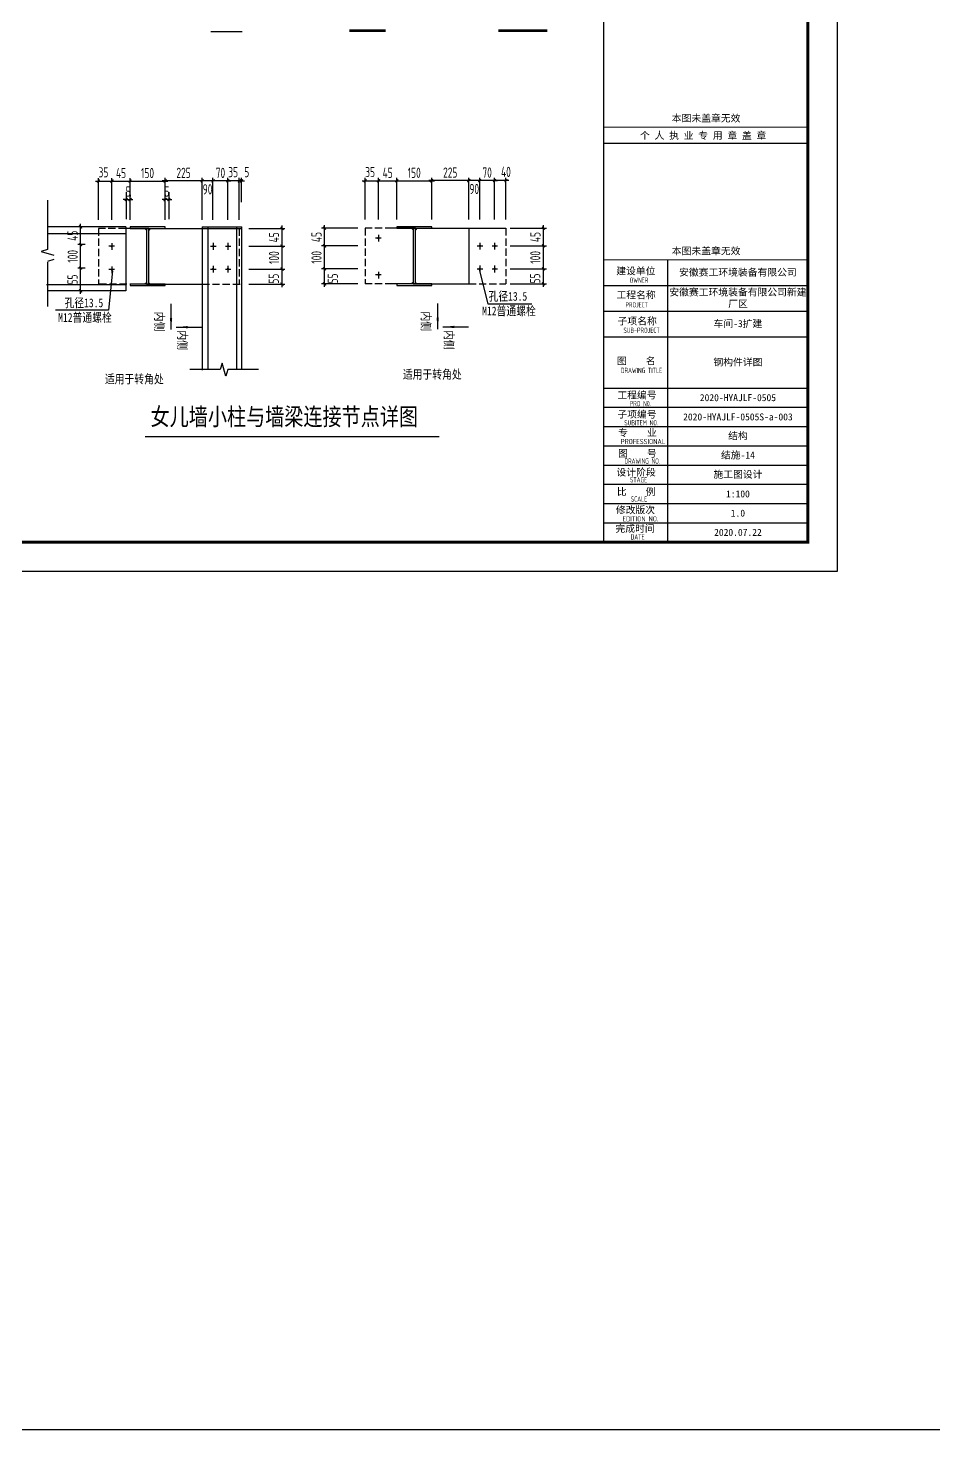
# Model space of a CAD drawing. Extents: x 2072855 to 2883818, y 17306032 to 17674225.
# Drawn here: x 2494334 to 2525383, y 17306032 to 17354099 of the extents above; entities that cross this region are included whole.
import ezdxf

# ---------------------------------------------------------------- set-up
doc = ezdxf.new("R2010")
doc.units = 0
doc.header["$LTSCALE"] = 1000
doc.header["$MEASUREMENT"] = 0
doc.linetypes.add('DASH', pattern=[0.35, 0.25, -0.1])
doc.layers.get('Defpoints').update_dxf_attribs({"color": 250})
for name, color, linetype in [('3T_WOOD', 21, 'Continuous'), ('OTHER', 7, 'Continuous'), ('PUB_DIM', 161, 'Continuous'), ('PUB_TEXT', 7, 'Continuous'), ('PUB_TITLE', 4, 'Continuous'), ('TK', 4, 'Continuous'), ('图层1', 8, 'Continuous'), ('水平支撑', 4, 'Continuous')]:
    doc.layers.add(name, color=color, linetype=linetype)
doc.styles.add('-宋体', font='', dxfattribs={"width": 0.8})
doc.styles.add('TSSD_Dimension', font='Tssdeng.shx', dxfattribs={"width": 0.7, "bigfont": 'hztxt.shx'})
doc.styles.add('TSSD_REIN', font='tssdeng.shx', dxfattribs={"width": 0.7, "bigfont": 'tssdchn.shx'})
doc.styles.add('图签宋体', font='', dxfattribs={"height": 300})
doc.styles.get('-宋体').set_extended_font_data('SimSun')
doc.styles.get('图签宋体').set_extended_font_data('NSimSun')
doc.dimstyles.new('TSSD_20_100', dxfattribs={"dimtxt": 350, "dimasz": 100, "dimexe": 100, "dimexo": 250, "dimgap": 100, "dimtad": 1, "dimdec": 0, "dimlfac": 0.2, "dimzin": 0, "dimdsep": 46, "dimtxsty": 'TSSD_Dimension', "dimblk": 'ARCHTICK', "dimblk1": 'ARCHTICK', "dimblk2": 'ARCHTICK', "dimcen": 0, "dimdle": 100, "dimclrt": 7, "dimadec": 0, "dimazin": 0, "dimtfac": 1, "dimtdec": 0, "dimtix": 1, "dimtmove": 2, "dimatfit": 3, "dimfxl": 0, "dimtolj": 1, "dimtzin": 0, "dimarcsym": 0})

# ---------------------------------------------------------------- blocks, each defined once
blk = doc.blocks.new('_ArchTick')
at = {"color": 0, "linetype": 'ByBlock', "const_width": 0.4}
blk.add_lwpolyline([(-0.5, -0.5), (0.5, 0.5)], dxfattribs=at)
blk = doc.blocks.new('*D87')
at = {"layer": 'Defpoints', "color": 0}
for p in [(2510323, 17348868), (2510323, 17347286), (2510715, 17347286)]:
    blk.add_point(p, dxfattribs=at)
at = {"layer": 'PUB_DIM', "color": 0, "lineweight": -2}
for p, q in [((2510323, 17347536), (2510323, 17348968)), ((2510715, 17347536), (2510715, 17348968)), ((2510815, 17348868), (2510223, 17348868))]:
    blk.add_line(p, q, dxfattribs=at)
at = {"layer": 'PUB_DIM', "color": 0, "lineweight": -2, "xscale": 100, "yscale": 100, "zscale": 100}
for p, rotation in [((2510323, 17348868), 180.0000000021782), ((2510715, 17348868), 2.178257574314557e-09)]:
    blk.add_blockref('_ArchTick', p, dxfattribs=dict(at, rotation=rotation))
at = {"layer": 'PUB_DIM', "color": 7, "insert": (2510714, 17349168), "char_height": 350, "attachment_point": 5, "rotation": 0, "style": 'TSSD_Dimension'}
blk.add_mtext('\\A1;40', dxfattribs=at)
blk = doc.blocks.new('*D88')
at = {"layer": 'Defpoints', "color": 0}
for p in [(2509440, 17348868), (2509440, 17347286), (2509813, 17347286)]:
    blk.add_point(p, dxfattribs=at)
at = {"layer": 'PUB_DIM', "color": 0, "lineweight": -2}
for p, q in [((2509440, 17347536), (2509440, 17348968)), ((2509813, 17347536), (2509813, 17348968)), ((2509913, 17348868), (2509340, 17348868))]:
    blk.add_line(p, q, dxfattribs=at)
at = {"layer": 'PUB_DIM', "color": 0, "lineweight": -2, "xscale": 100, "yscale": 100, "zscale": 100}
for p, rotation in [((2509440, 17348868), 180.0000000022905), ((2509813, 17348868), 2.290487799427865e-09)]:
    blk.add_blockref('_ArchTick', p, dxfattribs=dict(at, rotation=rotation))
at = {"layer": 'PUB_DIM', "color": 7, "insert": (2509627, 17348580), "char_height": 350, "attachment_point": 5, "rotation": 0, "style": 'TSSD_Dimension'}
blk.add_mtext('\\A1;90', dxfattribs=at)
blk = doc.blocks.new('*D89')
at = {"layer": 'Defpoints', "color": 0}
for p in [(2509813, 17348868), (2509813, 17347286), (2510323, 17347286)]:
    blk.add_point(p, dxfattribs=at)
at = {"layer": 'PUB_DIM', "color": 0, "lineweight": -2}
for p, q in [((2509813, 17347536), (2509813, 17348968)), ((2510323, 17347536), (2510323, 17348968)), ((2509813, 17348868), (2509713, 17348868)), ((2510323, 17348868), (2509813, 17348868)), ((2510323, 17348868), (2510423, 17348868))]:
    blk.add_line(p, q, dxfattribs=at)
at = {"layer": 'PUB_DIM', "color": 0, "lineweight": -2, "xscale": 100, "yscale": 100, "zscale": 100}
for p, rotation in [((2509813, 17348868), 359.999999996648), ((2510323, 17348868), 179.999999996648)]:
    blk.add_blockref('_ArchTick', p, dxfattribs=dict(at, rotation=rotation))
at = {"layer": 'PUB_DIM', "color": 7, "insert": (2510068, 17349143), "char_height": 350, "attachment_point": 5, "rotation": 360, "style": 'TSSD_Dimension'}
blk.add_mtext('\\A1;70', dxfattribs=at)
blk = doc.blocks.new('*D90')
at = {"layer": 'Defpoints', "color": 0}
for p in [(2508168, 17348861), (2506971, 17347286), (2508168, 17347286)]:
    blk.add_point(p, dxfattribs=at)
at = {"layer": 'PUB_DIM', "color": 0, "lineweight": -2}
for p, q in [((2506971, 17347536), (2506971, 17348961)), ((2508168, 17347536), (2508168, 17348961)), ((2506871, 17348861), (2508268, 17348861))]:
    blk.add_line(p, q, dxfattribs=at)
at = {"layer": 'PUB_DIM', "color": 0, "lineweight": -2, "xscale": 100, "yscale": 100, "zscale": 100, "rotation": 180}
blk.add_blockref('_ArchTick', (2506971, 17348861), dxfattribs=at)
at = {"layer": 'PUB_DIM', "color": 0, "lineweight": -2, "xscale": 100, "yscale": 100, "zscale": 100}
blk.add_blockref('_ArchTick', (2508168, 17348861), dxfattribs=at)
at = {"layer": 'PUB_DIM', "color": 7, "insert": (2507570, 17349136), "char_height": 350, "attachment_point": 5, "style": 'TSSD_Dimension'}
blk.add_mtext('\\A1;150', dxfattribs=at)
blk = doc.blocks.new('*D91')
at = {"layer": 'Defpoints', "color": 0}
for p in [(2506971, 17348861), (2506350, 17347286), (2506971, 17347286)]:
    blk.add_point(p, dxfattribs=at)
at = {"layer": 'PUB_DIM', "color": 0, "lineweight": -2}
for p, q in [((2506350, 17347536), (2506350, 17348961)), ((2506971, 17347536), (2506971, 17348961)), ((2506250, 17348861), (2507071, 17348861))]:
    blk.add_line(p, q, dxfattribs=at)
at = {"layer": 'PUB_DIM', "color": 0, "lineweight": -2, "xscale": 100, "yscale": 100, "zscale": 100, "rotation": 180}
blk.add_blockref('_ArchTick', (2506350, 17348861), dxfattribs=at)
at = {"layer": 'PUB_DIM', "color": 0, "lineweight": -2, "xscale": 100, "yscale": 100, "zscale": 100}
blk.add_blockref('_ArchTick', (2506971, 17348861), dxfattribs=at)
at = {"layer": 'PUB_DIM', "color": 7, "insert": (2506660, 17349136), "char_height": 350, "attachment_point": 5, "style": 'TSSD_Dimension'}
blk.add_mtext('\\A1;45', dxfattribs=at)
blk = doc.blocks.new('*D92')
at = {"layer": 'Defpoints', "color": 0}
for p in [(2508168, 17348868), (2508168, 17347286), (2509440, 17347286)]:
    blk.add_point(p, dxfattribs=at)
at = {"layer": 'PUB_DIM', "color": 0, "lineweight": -2}
for p, q in [((2508168, 17347536), (2508168, 17348968)), ((2509440, 17347536), (2509440, 17348968)), ((2509540, 17348868), (2508068, 17348868))]:
    blk.add_line(p, q, dxfattribs=at)
at = {"layer": 'PUB_DIM', "color": 0, "lineweight": -2, "xscale": 100, "yscale": 100, "zscale": 100, "rotation": 180}
blk.add_blockref('_ArchTick', (2508168, 17348868), dxfattribs=at)
at = {"layer": 'PUB_DIM', "color": 0, "lineweight": -2, "xscale": 100, "yscale": 100, "zscale": 100}
blk.add_blockref('_ArchTick', (2509440, 17348868), dxfattribs=at)
at = {"layer": 'PUB_DIM', "color": 7, "insert": (2508804, 17349143), "char_height": 350, "attachment_point": 5, "style": 'TSSD_Dimension'}
blk.add_mtext('\\A1;225', dxfattribs=at)
blk = doc.blocks.new('*D93')
at = {"layer": 'Defpoints', "color": 0}
for p in [(2499028, 17348852), (2497831, 17347278), (2499028, 17347278)]:
    blk.add_point(p, dxfattribs=at)
at = {"layer": 'PUB_DIM', "color": 0, "lineweight": -2}
for p, q in [((2497831, 17347528), (2497831, 17348952)), ((2499028, 17347528), (2499028, 17348952)), ((2497731, 17348852), (2499128, 17348852))]:
    blk.add_line(p, q, dxfattribs=at)
at = {"layer": 'PUB_DIM', "color": 0, "lineweight": -2, "xscale": 100, "yscale": 100, "zscale": 100, "rotation": 180}
blk.add_blockref('_ArchTick', (2497831, 17348852), dxfattribs=at)
at = {"layer": 'PUB_DIM', "color": 0, "lineweight": -2, "xscale": 100, "yscale": 100, "zscale": 100}
blk.add_blockref('_ArchTick', (2499028, 17348852), dxfattribs=at)
at = {"layer": 'PUB_DIM', "color": 7, "insert": (2498430, 17349127), "char_height": 350, "attachment_point": 5, "style": 'TSSD_Dimension'}
blk.add_mtext('\\A1;150', dxfattribs=at)
blk = doc.blocks.new('*D94')
at = {"layer": 'Defpoints', "color": 0}
for p in [(2497699, 17348131), (2497831, 17348218), (2497831, 17348131)]:
    blk.add_point(p, dxfattribs=at)
at = {"layer": 'PUB_DIM', "color": 0, "lineweight": -2}
for p, q in [((2497699, 17348218), (2497599, 17348218)), ((2497699, 17348381), (2497699, 17348318)), ((2497699, 17348218), (2497831, 17348218)), ((2497831, 17348381), (2497831, 17348318)), ((2497831, 17348218), (2497931, 17348218))]:
    blk.add_line(p, q, dxfattribs=at)
at = {"layer": 'PUB_DIM', "color": 0, "lineweight": -2, "xscale": 100, "yscale": 100, "zscale": 100}
blk.add_blockref('_ArchTick', (2497699, 17348218), dxfattribs=at)
at = {"layer": 'PUB_DIM', "color": 0, "lineweight": -2, "xscale": 100, "yscale": 100, "zscale": 100, "rotation": 180}
blk.add_blockref('_ArchTick', (2497831, 17348218), dxfattribs=at)
at = {"layer": 'PUB_DIM', "color": 7, "insert": (2497765, 17348493), "char_height": 350, "attachment_point": 5, "style": 'TSSD_Dimension'}
blk.add_mtext('\\A1;5', dxfattribs=at)
blk = doc.blocks.new('*D95')
at = {"layer": 'Defpoints', "color": 0}
for p in [(2497831, 17348852), (2497210, 17347278), (2497831, 17347278)]:
    blk.add_point(p, dxfattribs=at)
at = {"layer": 'PUB_DIM', "color": 0, "lineweight": -2}
for p, q in [((2497210, 17347528), (2497210, 17348952)), ((2497831, 17347528), (2497831, 17348952)), ((2497110, 17348852), (2497931, 17348852))]:
    blk.add_line(p, q, dxfattribs=at)
at = {"layer": 'PUB_DIM', "color": 0, "lineweight": -2, "xscale": 100, "yscale": 100, "zscale": 100, "rotation": 180}
blk.add_blockref('_ArchTick', (2497210, 17348852), dxfattribs=at)
at = {"layer": 'PUB_DIM', "color": 0, "lineweight": -2, "xscale": 100, "yscale": 100, "zscale": 100}
blk.add_blockref('_ArchTick', (2497831, 17348852), dxfattribs=at)
at = {"layer": 'PUB_DIM', "color": 7, "insert": (2497521, 17349127), "char_height": 350, "attachment_point": 5, "style": 'TSSD_Dimension'}
blk.add_mtext('\\A1;45', dxfattribs=at)
blk = doc.blocks.new('*D96')
at = {"layer": 'Defpoints', "color": 0}
for p in [(2497210, 17348852), (2496746, 17347278), (2497210, 17347278)]:
    blk.add_point(p, dxfattribs=at)
at = {"layer": 'PUB_DIM', "color": 0, "lineweight": -2}
for p, q in [((2496746, 17347528), (2496746, 17348952)), ((2497210, 17347528), (2497210, 17348952)), ((2496646, 17348852), (2497310, 17348852))]:
    blk.add_line(p, q, dxfattribs=at)
at = {"layer": 'PUB_DIM', "color": 0, "lineweight": -2, "xscale": 100, "yscale": 100, "zscale": 100, "rotation": 180}
blk.add_blockref('_ArchTick', (2496746, 17348852), dxfattribs=at)
at = {"layer": 'PUB_DIM', "color": 0, "lineweight": -2, "xscale": 100, "yscale": 100, "zscale": 100}
blk.add_blockref('_ArchTick', (2497210, 17348852), dxfattribs=at)
at = {"layer": 'PUB_DIM', "color": 7, "insert": (2496918, 17349152), "char_height": 350, "attachment_point": 5, "style": 'TSSD_Dimension'}
blk.add_mtext('\\A1;35', dxfattribs=at)
blk = doc.blocks.new('*D97')
at = {"layer": 'Defpoints', "color": 0}
for p in [(2500673, 17348859), (2500673, 17347278), (2501183, 17347278)]:
    blk.add_point(p, dxfattribs=at)
at = {"layer": 'PUB_DIM', "color": 0, "lineweight": -2}
for p, q in [((2500673, 17347528), (2500673, 17348959)), ((2501183, 17347528), (2501183, 17348959)), ((2500673, 17348859), (2500573, 17348859)), ((2501183, 17348859), (2500673, 17348859)), ((2501183, 17348859), (2501283, 17348859))]:
    blk.add_line(p, q, dxfattribs=at)
at = {"layer": 'PUB_DIM', "color": 0, "lineweight": -2, "xscale": 100, "yscale": 100, "zscale": 100}
for p, rotation in [((2500673, 17348859), 359.999999996648), ((2501183, 17348859), 179.999999996648)]:
    blk.add_blockref('_ArchTick', p, dxfattribs=dict(at, rotation=rotation))
at = {"layer": 'PUB_DIM', "color": 7, "insert": (2500928, 17349134), "char_height": 350, "attachment_point": 5, "rotation": 360, "style": 'TSSD_Dimension'}
blk.add_mtext('\\A1;70', dxfattribs=at)
blk = doc.blocks.new('*D98')
at = {"layer": 'Defpoints', "color": 0}
for p in [(2501183, 17348859), (2501183, 17347278), (2501575, 17347278)]:
    blk.add_point(p, dxfattribs=at)
at = {"layer": 'PUB_DIM', "color": 0, "lineweight": -2}
for p, q in [((2501183, 17347528), (2501183, 17348959)), ((2501575, 17347528), (2501575, 17348959)), ((2501675, 17348859), (2501083, 17348859))]:
    blk.add_line(p, q, dxfattribs=at)
at = {"layer": 'PUB_DIM', "color": 0, "lineweight": -2, "xscale": 100, "yscale": 100, "zscale": 100}
for p, rotation in [((2501183, 17348859), 180.0000000021782), ((2501575, 17348859), 2.178257574314557e-09)]:
    blk.add_blockref('_ArchTick', p, dxfattribs=dict(at, rotation=rotation))
at = {"layer": 'PUB_DIM', "color": 7, "insert": (2501364, 17349159), "char_height": 350, "attachment_point": 5, "rotation": 0, "style": 'TSSD_Dimension'}
blk.add_mtext('\\A1;35', dxfattribs=at)
blk = doc.blocks.new('*D99')
at = {"layer": 'Defpoints', "color": 0}
for p in [(2499028, 17348859), (2499028, 17347278), (2500301, 17347278)]:
    blk.add_point(p, dxfattribs=at)
at = {"layer": 'PUB_DIM', "color": 0, "lineweight": -2}
for p, q in [((2499028, 17347528), (2499028, 17348959)), ((2500301, 17347528), (2500301, 17348959)), ((2500401, 17348859), (2498928, 17348859))]:
    blk.add_line(p, q, dxfattribs=at)
at = {"layer": 'PUB_DIM', "color": 0, "lineweight": -2, "xscale": 100, "yscale": 100, "zscale": 100, "rotation": 180}
blk.add_blockref('_ArchTick', (2499028, 17348859), dxfattribs=at)
at = {"layer": 'PUB_DIM', "color": 0, "lineweight": -2, "xscale": 100, "yscale": 100, "zscale": 100}
blk.add_blockref('_ArchTick', (2500301, 17348859), dxfattribs=at)
at = {"layer": 'PUB_DIM', "color": 7, "insert": (2499664, 17349134), "char_height": 350, "attachment_point": 5, "style": 'TSSD_Dimension'}
blk.add_mtext('\\A1;225', dxfattribs=at)
blk = doc.blocks.new('*D100')
at = {"layer": 'Defpoints', "color": 0}
for p in [(2500301, 17348859), (2500301, 17347278), (2500673, 17347278)]:
    blk.add_point(p, dxfattribs=at)
at = {"layer": 'PUB_DIM', "color": 0, "lineweight": -2}
for p, q in [((2500301, 17347528), (2500301, 17348959)), ((2500673, 17347528), (2500673, 17348959)), ((2500773, 17348859), (2500201, 17348859))]:
    blk.add_line(p, q, dxfattribs=at)
at = {"layer": 'PUB_DIM', "color": 0, "lineweight": -2, "xscale": 100, "yscale": 100, "zscale": 100}
for p, rotation in [((2500301, 17348859), 180.0000000022905), ((2500673, 17348859), 2.290487799427865e-09)]:
    blk.add_blockref('_ArchTick', p, dxfattribs=dict(at, rotation=rotation))
at = {"layer": 'PUB_DIM', "color": 7, "insert": (2500487, 17348571), "char_height": 350, "attachment_point": 5, "rotation": 0, "style": 'TSSD_Dimension'}
blk.add_mtext('\\A1;90', dxfattribs=at)
blk = doc.blocks.new('*D101')
at = {"layer": 'Defpoints', "color": 0}
for p in [(2501575, 17348859), (2501575, 17347879), (2501647, 17347879)]:
    blk.add_point(p, dxfattribs=at)
at = {"layer": 'PUB_DIM', "color": 0, "lineweight": -2}
for p, q in [((2501575, 17348129), (2501575, 17348959)), ((2501647, 17348129), (2501647, 17348959)), ((2501575, 17348859), (2501475, 17348859)), ((2501647, 17348859), (2501575, 17348859)), ((2501647, 17348859), (2501747, 17348859))]:
    blk.add_line(p, q, dxfattribs=at)
at = {"layer": 'PUB_DIM', "color": 0, "lineweight": -2, "xscale": 100, "yscale": 100, "zscale": 100}
for p, rotation in [((2501575, 17348859), 1.181690564132229e-08), ((2501647, 17348859), 180.0000000118169)]:
    blk.add_blockref('_ArchTick', p, dxfattribs=dict(at, rotation=rotation))
at = {"layer": 'PUB_DIM', "color": 7, "insert": (2501830, 17349159), "char_height": 350, "attachment_point": 5, "rotation": 0, "style": 'TSSD_Dimension'}
blk.add_mtext('\\A1;5', dxfattribs=at)
blk = doc.blocks.new('*D102')
at = {"layer": 'Defpoints', "color": 0}
for p in [(2499028, 17348218), (2499028, 17348131), (2499161, 17348131)]:
    blk.add_point(p, dxfattribs=at)
at = {"layer": 'PUB_DIM', "color": 0, "lineweight": -2}
for p, q in [((2499028, 17348218), (2498928, 17348218)), ((2499028, 17348381), (2499028, 17348318)), ((2499161, 17348218), (2499028, 17348218)), ((2499161, 17348381), (2499161, 17348318)), ((2499161, 17348218), (2499261, 17348218))]:
    blk.add_line(p, q, dxfattribs=at)
at = {"layer": 'PUB_DIM', "color": 0, "lineweight": -2, "xscale": 100, "yscale": 100, "zscale": 100}
blk.add_blockref('_ArchTick', (2499028, 17348218), dxfattribs=at)
at = {"layer": 'PUB_DIM', "color": 0, "lineweight": -2, "xscale": 100, "yscale": 100, "zscale": 100, "rotation": 180}
blk.add_blockref('_ArchTick', (2499161, 17348218), dxfattribs=at)
at = {"layer": 'PUB_DIM', "color": 7, "insert": (2499095, 17348493), "char_height": 350, "attachment_point": 5, "style": 'TSSD_Dimension'}
blk.add_mtext('\\A1;5', dxfattribs=at)
blk = doc.blocks.new('*D103')
at = {"layer": 'Defpoints', "color": 0}
for p in [(2506350, 17348861), (2505886, 17347286), (2506350, 17347286)]:
    blk.add_point(p, dxfattribs=at)
at = {"layer": 'PUB_DIM', "color": 0, "lineweight": -2}
for p, q in [((2505886, 17347536), (2505886, 17348961)), ((2506350, 17347536), (2506350, 17348961)), ((2505786, 17348861), (2506450, 17348861))]:
    blk.add_line(p, q, dxfattribs=at)
at = {"layer": 'PUB_DIM', "color": 0, "lineweight": -2, "xscale": 100, "yscale": 100, "zscale": 100, "rotation": 180}
blk.add_blockref('_ArchTick', (2505886, 17348861), dxfattribs=at)
at = {"layer": 'PUB_DIM', "color": 0, "lineweight": -2, "xscale": 100, "yscale": 100, "zscale": 100}
blk.add_blockref('_ArchTick', (2506350, 17348861), dxfattribs=at)
at = {"layer": 'PUB_DIM', "color": 7, "insert": (2506058, 17349161), "char_height": 350, "attachment_point": 5, "style": 'TSSD_Dimension'}
blk.add_mtext('\\A1;35', dxfattribs=at)
blk = doc.blocks.new('*D109')
at = {"layer": 'Defpoints', "color": 0}
for p in [(2496136, 17347283), (2496542, 17347283), (2496542, 17346672)]:
    blk.add_point(p, dxfattribs=at)
at = {"layer": 'PUB_DIM', "color": 0, "lineweight": -2}
for p, q in [((2496292, 17347283), (2496036, 17347283)), ((2496136, 17346572), (2496136, 17347383)), ((2496292, 17346672), (2496036, 17346672))]:
    blk.add_line(p, q, dxfattribs=at)
at = {"layer": 'PUB_DIM', "color": 0, "lineweight": -2, "xscale": 100, "yscale": 100, "zscale": 100}
for p, rotation in [((2496136, 17347283), 90), ((2496136, 17346672), 270)]:
    blk.add_blockref('_ArchTick', p, dxfattribs=dict(at, rotation=rotation))
at = {"layer": 'PUB_DIM', "color": 7, "insert": (2495861, 17346978), "char_height": 350, "attachment_point": 5, "rotation": 90, "style": 'TSSD_Dimension'}
blk.add_mtext('\\A1;45', dxfattribs=at)
blk = doc.blocks.new('*D110')
at = {"layer": 'Defpoints', "color": 0}
for p in [(2496136, 17345869), (2496542, 17345869), (2496542, 17345086)]:
    blk.add_point(p, dxfattribs=at)
at = {"layer": 'PUB_DIM', "color": 0, "lineweight": -2}
for p, q in [((2496292, 17345869), (2496036, 17345869)), ((2496136, 17344986), (2496136, 17345969)), ((2496292, 17345086), (2496036, 17345086))]:
    blk.add_line(p, q, dxfattribs=at)
at = {"layer": 'PUB_DIM', "color": 0, "lineweight": -2, "xscale": 100, "yscale": 100, "zscale": 100}
for p, rotation in [((2496136, 17345869), 90), ((2496136, 17345086), 270)]:
    blk.add_blockref('_ArchTick', p, dxfattribs=dict(at, rotation=rotation))
at = {"layer": 'PUB_DIM', "color": 7, "insert": (2495861, 17345478), "char_height": 350, "attachment_point": 5, "rotation": 90, "style": 'TSSD_Dimension'}
blk.add_mtext('\\A1;55', dxfattribs=at)
blk = doc.blocks.new('*D111')
at = {"layer": 'Defpoints', "color": 0}
for p in [(2496136, 17346672), (2496542, 17346672), (2496542, 17345869)]:
    blk.add_point(p, dxfattribs=at)
at = {"layer": 'PUB_DIM', "color": 0, "lineweight": -2}
for p, q in [((2496292, 17346672), (2496036, 17346672)), ((2496136, 17345769), (2496136, 17346772)), ((2496292, 17345869), (2496036, 17345869))]:
    blk.add_line(p, q, dxfattribs=at)
at = {"layer": 'PUB_DIM', "color": 0, "lineweight": -2, "xscale": 100, "yscale": 100, "zscale": 100}
for p, rotation in [((2496136, 17346672), 90), ((2496136, 17345869), 270)]:
    blk.add_blockref('_ArchTick', p, dxfattribs=dict(at, rotation=rotation))
at = {"layer": 'PUB_DIM', "color": 7, "insert": (2495861, 17346271), "char_height": 350, "attachment_point": 5, "rotation": 90, "style": 'TSSD_Dimension'}
blk.add_mtext('\\A1;100', dxfattribs=at)
blk = doc.blocks.new('_ARROW')
blk.add_solid([(0, 0), (-1, 0.1), (-1, -0.1)])
blk = doc.blocks.new('*D120')
at = {"layer": 'Defpoints', "color": 0}
for p in [(2501647, 17347228), (2503039, 17347228), (2501647, 17346619)]:
    blk.add_point(p, dxfattribs=at)
at = {"layer": 'PUB_DIM', "color": 0, "lineweight": -2}
for p, q in [((2501897, 17347228), (2503139, 17347228)), ((2503039, 17346519), (2503039, 17347328)), ((2501897, 17346619), (2503139, 17346619))]:
    blk.add_line(p, q, dxfattribs=at)
at = {"layer": 'PUB_DIM', "color": 0, "lineweight": -2, "xscale": 100, "yscale": 100, "zscale": 100}
for p, rotation in [((2503039, 17347228), 90), ((2503039, 17346619), 270)]:
    blk.add_blockref('_ArchTick', p, dxfattribs=dict(at, rotation=rotation))
at = {"layer": 'PUB_DIM', "color": 7, "insert": (2502764, 17346924), "char_height": 350, "attachment_point": 5, "rotation": 90, "style": 'TSSD_Dimension'}
blk.add_mtext('\\A1;45', dxfattribs=at)
blk = doc.blocks.new('*D121')
at = {"layer": 'Defpoints', "color": 0}
for p in [(2501647, 17345835), (2503039, 17345835), (2501647, 17345316)]:
    blk.add_point(p, dxfattribs=at)
at = {"layer": 'PUB_DIM', "color": 0, "lineweight": -2}
for p, q in [((2501897, 17345835), (2503139, 17345835)), ((2503039, 17345216), (2503039, 17345935)), ((2501897, 17345316), (2503139, 17345316))]:
    blk.add_line(p, q, dxfattribs=at)
at = {"layer": 'PUB_DIM', "color": 0, "lineweight": -2, "xscale": 100, "yscale": 100, "zscale": 100}
for p, rotation in [((2503039, 17345835), 90), ((2503039, 17345316), 270)]:
    blk.add_blockref('_ArchTick', p, dxfattribs=dict(at, rotation=rotation))
at = {"layer": 'PUB_DIM', "color": 7, "insert": (2502756, 17345505), "char_height": 350, "attachment_point": 5, "rotation": 90, "style": 'TSSD_Dimension'}
blk.add_mtext('\\A1;55', dxfattribs=at)
blk = doc.blocks.new('*D122')
at = {"layer": 'Defpoints', "color": 0}
for p in [(2501647, 17346619), (2503039, 17346619), (2501647, 17345835)]:
    blk.add_point(p, dxfattribs=at)
at = {"layer": 'PUB_DIM', "color": 0, "lineweight": -2}
for p, q in [((2501897, 17346619), (2503139, 17346619)), ((2503039, 17345735), (2503039, 17346719)), ((2501897, 17345835), (2503139, 17345835))]:
    blk.add_line(p, q, dxfattribs=at)
at = {"layer": 'PUB_DIM', "color": 0, "lineweight": -2, "xscale": 100, "yscale": 100, "zscale": 100}
for p, rotation in [((2503039, 17346619), 90), ((2503039, 17345835), 270)]:
    blk.add_blockref('_ArchTick', p, dxfattribs=dict(at, rotation=rotation))
at = {"layer": 'PUB_DIM', "color": 7, "insert": (2502764, 17346227), "char_height": 350, "attachment_point": 5, "rotation": 90, "style": 'TSSD_Dimension'}
blk.add_mtext('\\A1;100', dxfattribs=at)
blk = doc.blocks.new('*D136')
at = {"layer": 'Defpoints', "color": 0}
for p in [(2510607, 17347237), (2511999, 17347237), (2510607, 17346628)]:
    blk.add_point(p, dxfattribs=at)
at = {"layer": 'PUB_DIM', "color": 0, "lineweight": -2}
for p, q in [((2510857, 17347237), (2512099, 17347237)), ((2511999, 17346528), (2511999, 17347337)), ((2510857, 17346628), (2512099, 17346628))]:
    blk.add_line(p, q, dxfattribs=at)
at = {"layer": 'PUB_DIM', "color": 0, "lineweight": -2, "xscale": 100, "yscale": 100, "zscale": 100}
for p, rotation in [((2511999, 17347237), 90), ((2511999, 17346628), 270)]:
    blk.add_blockref('_ArchTick', p, dxfattribs=dict(at, rotation=rotation))
at = {"layer": 'PUB_DIM', "color": 7, "insert": (2511724, 17346932), "char_height": 350, "attachment_point": 5, "rotation": 90, "style": 'TSSD_Dimension'}
blk.add_mtext('\\A1;45', dxfattribs=at)
blk = doc.blocks.new('*D137')
at = {"layer": 'Defpoints', "color": 0}
for p in [(2510607, 17345843), (2511999, 17345843), (2510607, 17345325)]:
    blk.add_point(p, dxfattribs=at)
at = {"layer": 'PUB_DIM', "color": 0, "lineweight": -2}
for p, q in [((2510857, 17345843), (2512099, 17345843)), ((2511999, 17345225), (2511999, 17345943)), ((2510857, 17345325), (2512099, 17345325))]:
    blk.add_line(p, q, dxfattribs=at)
at = {"layer": 'PUB_DIM', "color": 0, "lineweight": -2, "xscale": 100, "yscale": 100, "zscale": 100}
for p, rotation in [((2511999, 17345843), 90), ((2511999, 17345325), 270)]:
    blk.add_blockref('_ArchTick', p, dxfattribs=dict(at, rotation=rotation))
at = {"layer": 'PUB_DIM', "color": 7, "insert": (2511715, 17345513), "char_height": 350, "attachment_point": 5, "rotation": 90, "style": 'TSSD_Dimension'}
blk.add_mtext('\\A1;55', dxfattribs=at)
blk = doc.blocks.new('*D138')
at = {"layer": 'Defpoints', "color": 0}
for p in [(2510607, 17346628), (2511999, 17346628), (2510607, 17345843)]:
    blk.add_point(p, dxfattribs=at)
at = {"layer": 'PUB_DIM', "color": 0, "lineweight": -2}
for p, q in [((2510857, 17346628), (2512099, 17346628)), ((2511999, 17345743), (2511999, 17346728)), ((2510857, 17345843), (2512099, 17345843))]:
    blk.add_line(p, q, dxfattribs=at)
at = {"layer": 'PUB_DIM', "color": 0, "lineweight": -2, "xscale": 100, "yscale": 100, "zscale": 100}
for p, rotation in [((2511999, 17346628), 90), ((2511999, 17345843), 270)]:
    blk.add_blockref('_ArchTick', p, dxfattribs=dict(at, rotation=rotation))
at = {"layer": 'PUB_DIM', "color": 7, "insert": (2511724, 17346236), "char_height": 350, "attachment_point": 5, "rotation": 90, "style": 'TSSD_Dimension'}
blk.add_mtext('\\A1;100', dxfattribs=at)
blk = doc.blocks.new('*D139')
at = {"layer": 'Defpoints', "color": 0}
for p in [(2504496, 17347237), (2505888, 17347237), (2505888, 17346628)]:
    blk.add_point(p, dxfattribs=at)
at = {"layer": 'PUB_DIM', "color": 0, "lineweight": -2}
for p, q in [((2505638, 17347237), (2504396, 17347237)), ((2504496, 17346528), (2504496, 17347337)), ((2505638, 17346628), (2504396, 17346628))]:
    blk.add_line(p, q, dxfattribs=at)
at = {"layer": 'PUB_DIM', "color": 0, "lineweight": -2, "xscale": 100, "yscale": 100, "zscale": 100}
for p, rotation in [((2504496, 17347237), 90), ((2504496, 17346628), 270)]:
    blk.add_blockref('_ArchTick', p, dxfattribs=dict(at, rotation=rotation))
at = {"layer": 'PUB_DIM', "color": 7, "insert": (2504221, 17346932), "char_height": 350, "attachment_point": 5, "rotation": 90, "style": 'TSSD_Dimension'}
blk.add_mtext('\\A1;45', dxfattribs=at)
blk = doc.blocks.new('*D140')
at = {"layer": 'Defpoints', "color": 0}
for p in [(2504496, 17345843), (2505888, 17345843), (2505888, 17345325)]:
    blk.add_point(p, dxfattribs=at)
at = {"layer": 'PUB_DIM', "color": 0, "lineweight": -2}
for p, q in [((2505638, 17345843), (2504396, 17345843)), ((2504496, 17345225), (2504496, 17345943)), ((2505638, 17345325), (2504396, 17345325))]:
    blk.add_line(p, q, dxfattribs=at)
at = {"layer": 'PUB_DIM', "color": 0, "lineweight": -2, "xscale": 100, "yscale": 100, "zscale": 100}
for p, rotation in [((2504496, 17345843), 90), ((2504496, 17345325), 270)]:
    blk.add_blockref('_ArchTick', p, dxfattribs=dict(at, rotation=rotation))
at = {"layer": 'PUB_DIM', "color": 7, "insert": (2504780, 17345513), "char_height": 350, "attachment_point": 5, "rotation": 90, "style": 'TSSD_Dimension'}
blk.add_mtext('\\A1;55', dxfattribs=at)
blk = doc.blocks.new('*D141')
at = {"layer": 'Defpoints', "color": 0}
for p in [(2504496, 17346628), (2505888, 17346628), (2505888, 17345843)]:
    blk.add_point(p, dxfattribs=at)
at = {"layer": 'PUB_DIM', "color": 0, "lineweight": -2}
for p, q in [((2505638, 17346628), (2504396, 17346628)), ((2504496, 17345743), (2504496, 17346728)), ((2505638, 17345843), (2504396, 17345843))]:
    blk.add_line(p, q, dxfattribs=at)
at = {"layer": 'PUB_DIM', "color": 0, "lineweight": -2, "xscale": 100, "yscale": 100, "zscale": 100}
for p, rotation in [((2504496, 17346628), 90), ((2504496, 17345843), 270)]:
    blk.add_blockref('_ArchTick', p, dxfattribs=dict(at, rotation=rotation))
at = {"layer": 'PUB_DIM', "color": 7, "insert": (2504221, 17346236), "char_height": 350, "attachment_point": 5, "rotation": 90, "style": 'TSSD_Dimension'}
blk.add_mtext('\\A1;100', dxfattribs=at)
blk = doc.blocks.new('GeYuanFrame_73841647', base_point=(20.09, 4.53))
at = {"layer": 'PUB_TITLE'}
blk.add_lwpolyline([(908.09, 14.53), (908.09, 111.33)], dxfattribs=at)
at = {"layer": 'TK'}
for p, q in [((886.09, 102.53), (956.09, 102.53)), ((886.09, 93.73), (956.09, 93.73)), ((886.09, 84.93), (908.09, 84.93)), ((886.09, 84.93), (956.09, 84.93)), ((886.09, 67.37), (956.09, 67.37)), ((886.09, 67.33), (956.09, 67.33)), ((886.09, 60.77), (956.09, 60.77)), ((886.09, 54.17), (956.09, 54.17)), ((886.09, 47.57), (956.09, 47.57)), ((886.09, 40.97), (956.09, 40.97)), ((886.09, 34.37), (956.09, 34.37)), ((886.09, 27.77), (956.09, 27.77)), ((886.09, 21.17), (956.09, 21.17)), ((886.09, 14.53), (956.09, 14.53))]:
    blk.add_line(p, q, dxfattribs=at)
blk.add_lwpolyline([(20.09, 4.53), (20.09, 598.53), (966.09, 598.53), (966.09, 4.53)], close=True, dxfattribs=at)
at = {"layer": 'TK', "const_width": 1}
blk.add_lwpolyline([(45.09, 588.53), (956.09, 588.53), (956.09, 14.53), (45.09, 14.53)], close=True, dxfattribs=at)
at = {"layer": 'TK'}
for points, const_width in [([(886.09, 588.53), (886.09, 14.53)], 0.4), ([(886.09, 156.83), (956.09, 156.83)], 0.35), ([(886.09, 111.33), (956.09, 111.33)], 0.35), ([(886.09, 67.37), (956.09, 67.37)], 0.35)]:
    blk.add_lwpolyline(points, dxfattribs=dict(at, const_width=const_width))
blk.add_lwpolyline([(886.09, 151.33), (956.09, 151.33)], dxfattribs=at)
at = {"layer": 'TK', "style": '图签宋体'}
for s, p in [('本图未盖章无效', (909.43, 158.7)), ('个 人 执 业 专 用 章 盖 章', (898.52, 152.77)), ('本图未盖章无效', (909.43, 113.2)), ('建设单位', (890.39, 106.33)), ('工程名称', (890.47, 98.12)), ('子项名称', (890.85, 89.14)), ('图    名', (890.63, 75.5)), ('工程编号', (890.77, 63.77)), ('子项编号', (890.77, 57.19)), ('专    业', (891.01, 50.88)), ('图    号', (891.02, 43.77)), ('设计阶段', (890.45, 37.32)), ('比    例', (890.59, 30.63)), ('修改版次', (890.24, 24.41)), ('完成时间', (890.11, 18.02))]:
    blk.add_text(s, height=2.4, dxfattribs=at).set_placement(p)
at = {"layer": 'TK', "style": 'TSSD_REIN'}
for s, width, p in [('OWNER', 0.7, (894.98, 103.48)), ('PROJECT', 0.7, (893.52, 95.02)), ('SUB-PROJECT', 0.7, (892.86, 86.3)), ('DRAWING TITLE', 0.7, (891.97, 72.53)), ('PRO N0.', 0.7, (895.01, 61.15)), ('SUBITEM NO.', 0.7, (893.15, 54.58)), ('PROFESSIONAL', 0.8, (891.88, 48.15)), ('DRAWING NO.', 0.7, (893.19, 41.45)), ('STAGE', 0.7, (895.09, 35.03)), ('SCALE', 0.7, (895.38, 28.42)), ('EDITION NO.', 0.8, (892.53, 21.64)), ('DATE', 0.7, (895.33, 15.45))]:
    blk.add_text(s, height=1.8, dxfattribs=dict(at, width=width)).set_placement(p)
at = {"layer": 'TK', "char_height": 2.4, "width": 48, "attachment_point": 5, "style": '图签宋体'}
for s, insert in [('安徽赛工环境装备有限公司', (932.09, 106.93)), ('安徽赛工环境装备有限公司新建厂区', (932.09, 98.13)), ('车间-3扩建', (932.09, 89.33)), ('钢构件详图', (932.09, 76.13)), ('2020-HYAJLF-0505', (932.09, 64.07)), ('2020-HYAJLF-0505S-a-003', (932.09, 57.47)), ('结构', (932.09, 50.87)), ('结施-14', (932.09, 44.27)), ('施工图设计', (932.09, 37.67)), ('1:100', (932.09, 31.07)), ('1.0', (932.09, 24.47)), ('2020.07.22', (932.09, 17.88))]:
    blk.add_mtext(s, dxfattribs=dict(at, insert=insert))

msp = doc.modelspace()

# ---------------------------------------------------------------- linework, layer by layer
at = {"layer": '3T_WOOD'}
msp.add_lwpolyline([(2072854.7, 17674225.2), (2883818.3, 17674225.2), (2883818.3, 17306031.6), (2072854.7, 17306031.6)], close=True, dxfattribs=at)
at = {"layer": 'OTHER'}
for p, q in [((2494998.8, 17348195), (2494998.8, 17346505.3)), ((2494998.8, 17346505.3), (2494778.8, 17346435.3)), ((2494778.8, 17346435.3), (2495218.8, 17346315.3)), ((2495218.8, 17346166.1), (2494998.8, 17346096.1)), ((2494998.8, 17346066.2), (2494998.8, 17344555.6)), ((2500922, 17342387.6), (2499876, 17342387.6)), ((2500992, 17342607.6), (2500922, 17342387.6)), ((2501112, 17342167.6), (2500992, 17342607.6)), ((2501182, 17342387.6), (2501112, 17342167.6)), ((2502228, 17342387.6), (2501182, 17342387.6))]:
    msp.add_line(p, q, dxfattribs=at)
at = {"layer": 'PUB_DIM'}
for p, q in [((2497698.7, 17348468.5), (2497698.7, 17347545.5)), ((2499160.7, 17348468.5), (2499160.7, 17347545.5)), ((2500300.6, 17347277.6), (2501662.5, 17347277.6))]:
    msp.add_line(p, q, dxfattribs=at)
for points in [[(2499234.5, 17343760.2), (2499234.5, 17344644.4)], [(2508374.4, 17343768.8), (2508374.4, 17344653.1)], [(2499407.2, 17343841.9), (2500291.5, 17343841.9)], [(2508547.1, 17343850.5), (2509431.4, 17343850.5)]]:
    msp.add_lwpolyline(points, dxfattribs=at)
at = {"layer": '图层1'}
for p, q in [((2497222.9, 17345779.5), (2497087.5, 17344426.3)), ((2509800.1, 17345823.3), (2510092, 17344639.4)), ((2510092, 17344639.4), (2511602.8, 17344639.4)), ((2497087.5, 17344426.3), (2495276.5, 17344426.3))]:
    msp.add_line(p, q, dxfattribs=at)
at = {"layer": '水平支撑'}
for p, q in [((2497684.3, 17347283.1), (2494998.6, 17347283.1)), ((2497684.3, 17347040.8), (2494998.6, 17347040.8)), ((2497684.3, 17347283.1), (2497684.3, 17347133.9)), ((2498420.7, 17347228.2), (2497684.3, 17347228.2)), ((2497684.3, 17347133.9), (2497684.3, 17345221.8)), ((2498334.9, 17347228.2), (2498390.2, 17347171.5)), ((2498438.6, 17347228.2), (2500300.6, 17347228.2)), ((2498524.5, 17347228.2), (2498469.1, 17347171.5)), ((2500300.6, 17347277.6), (2500300.6, 17345316.1)), ((2500300.6, 17347228.2), (2501646.9, 17347228.2)), ((2500494.8, 17347277.6), (2500494.8, 17342404.2)), ((2501473.6, 17347277.6), (2501473.6, 17342404.2)), ((2501646.9, 17347277.6), (2501646.9, 17342404.2)), ((2501646.9, 17347187), (2501646.9, 17345274.8)), ((2506350.1, 17347007.7), (2506350.1, 17346776)), ((2507560.6, 17347236.9), (2506824.2, 17347236.9)), ((2507474.8, 17347236.9), (2507530.1, 17347180.2)), ((2507578.5, 17347236.9), (2509440.4, 17347236.9)), ((2507664.4, 17347236.9), (2507609, 17347180.2)), ((2509440.4, 17347236.9), (2510714.6, 17347236.9)), ((2509440.4, 17347236.9), (2509440.4, 17345324.7)), ((2497293.4, 17346617.5), (2497106.1, 17346617.5)), ((2497210.2, 17346728), (2497210.2, 17346496.2)), ((2500590, 17346619), (2500777.4, 17346619)), ((2500590, 17346619), (2500777.4, 17346619)), ((2500673.3, 17346729.5), (2500673.3, 17346497.8)), ((2501099.4, 17346619), (2501286.8, 17346619)), ((2501099.4, 17346619), (2501286.8, 17346619)), ((2501182.7, 17346729.5), (2501182.7, 17346497.8)), ((2506433.3, 17346897.2), (2506246, 17346897.2)), ((2509729.9, 17346627.6), (2509917.3, 17346627.6)), ((2509729.9, 17346627.6), (2509917.3, 17346627.6)), ((2509813.2, 17346738.1), (2509813.2, 17346506.4)), ((2510239.3, 17346627.6), (2510426.7, 17346627.6)), ((2510239.3, 17346627.6), (2510426.7, 17346627.6)), ((2510322.6, 17346738.1), (2510322.6, 17346506.4)), ((2497293.4, 17345814.3), (2497106.1, 17345814.3)), ((2497210.2, 17345924.8), (2497210.2, 17345693.1)), ((2500590, 17345834.8), (2500777.4, 17345834.8)), ((2500590, 17345834.8), (2500777.4, 17345834.8)), ((2500673.3, 17345945.4), (2500673.3, 17345713.6)), ((2501099.4, 17345834.8), (2501286.8, 17345834.8)), ((2501099.4, 17345834.8), (2501286.8, 17345834.8)), ((2501182.7, 17345945.4), (2501182.7, 17345713.6)), ((2506433.3, 17345633.4), (2506246, 17345633.4)), ((2506350.1, 17345743.9), (2506350.1, 17345512.2)), ((2509729.9, 17345843.5), (2509917.3, 17345843.5)), ((2509729.9, 17345843.5), (2509917.3, 17345843.5)), ((2509813.2, 17345954), (2509813.2, 17345722.3)), ((2510239.3, 17345843.5), (2510426.7, 17345843.5)), ((2510239.3, 17345843.5), (2510426.7, 17345843.5)), ((2510322.6, 17345954), (2510322.6, 17345722.3)), ((2497684.3, 17345296.6), (2494964.1, 17345296.6)), ((2497684.3, 17345086.2), (2494998.8, 17345086.2)), ((2497684.3, 17345221.8), (2497684.3, 17345086.2)), ((2498390.2, 17345365.4), (2498331.7, 17345316.1)), ((2498422.1, 17345316.1), (2500300.6, 17345316.1)), ((2498469.1, 17345365.4), (2498527.6, 17345316.1)), ((2500300.6, 17345316.1), (2500300.6, 17342369.9)), ((2507560.6, 17345324.7), (2506824.2, 17345324.7)), ((2507530.1, 17345374), (2507471.6, 17345324.7)), ((2507562, 17345324.7), (2509440.4, 17345324.7)), ((2507609, 17345374), (2507667.5, 17345324.7))]:
    msp.add_line(p, q, dxfattribs=at)
at = {"layer": '水平支撑', "linetype": 'DASH'}
for p, q in [((2497684.3, 17347228.2), (2496746, 17347228.2)), ((2496746, 17347228.2), (2496746, 17345316.1)), ((2501574.7, 17347228.2), (2501574.7, 17345316.1)), ((2506824.2, 17347236.9), (2505885.9, 17347236.9)), ((2505885.9, 17347236.9), (2505885.9, 17345324.7)), ((2510714.6, 17347236.9), (2510714.6, 17345324.7)), ((2498420.7, 17345316.1), (2496746, 17345316.1)), ((2500300.6, 17345316.1), (2501630.4, 17345316.1)), ((2506824.2, 17345324.7), (2505885.9, 17345324.7)), ((2509440.4, 17345324.7), (2510714.6, 17345324.7))]:
    msp.add_line(p, q, dxfattribs=at)
at = {"layer": '水平支撑'}
for points, const_width in [([(2500598.1, 17353977.9), (2501677.8, 17353977.9)], 50), ([(2505340.6, 17354008.5), (2506593, 17354008.5)], 100), ([(2510457.9, 17354008.5), (2512132.9, 17354008.5)], 100), ([(2498341.4, 17340091.1), (2508428.7, 17340091.1)], 50)]:
    msp.add_lwpolyline(points, dxfattribs=dict(at, const_width=const_width))
for points in [[(2497830.9, 17347277.6), (2497830.9, 17347228.2), (2499028.4, 17347228.2), (2499028.4, 17347277.6)], [(2498390.2, 17347228.2), (2498390.2, 17345316.1), (2498469.1, 17345316.1), (2498469.1, 17347228.2)], [(2506970.8, 17347286.2), (2506970.8, 17347236.9), (2508168.3, 17347236.9), (2508168.3, 17347286.2)], [(2507530.1, 17347236.9), (2507530.1, 17345324.7), (2507609, 17345324.7), (2507609, 17347236.9)], [(2497830.9, 17345316.1), (2497830.9, 17345266.7), (2499028.4, 17345266.7), (2499028.4, 17345316.1)], [(2506970.8, 17345324.7), (2506970.8, 17345275.3), (2508168.3, 17345275.3), (2508168.3, 17345324.7)]]:
    msp.add_lwpolyline(points, close=True, dxfattribs=at)
at = {"layer": '水平支撑', "const_width": 39.8}
for points in [[(2497199.8, 17346637.6, -1), (2497199.8, 17346597.3, -1)], [(2500683.7, 17346639.1, 1), (2500683.7, 17346598.9, 1)], [(2500683.7, 17346639.1, 1), (2500683.7, 17346598.9, 1)], [(2501193.1, 17346639.1, 1), (2501193.1, 17346598.9, 1)], [(2501193.1, 17346639.1, 1), (2501193.1, 17346598.9, 1)], [(2506339.6, 17346917.3, -1), (2506339.6, 17346877.1, -1)], [(2509823.6, 17346647.7, 1), (2509823.6, 17346607.5, 1)], [(2509823.6, 17346647.7, 1), (2509823.6, 17346607.5, 1)], [(2510333, 17346647.7, 1), (2510333, 17346607.5, 1)], [(2510333, 17346647.7, 1), (2510333, 17346607.5, 1)], [(2497210.2, 17345834.5, -1), (2497210.2, 17345794.2, -1)], [(2500673.3, 17345855, 1), (2500673.3, 17345814.7, 1)], [(2500673.3, 17345855, 1), (2500673.3, 17345814.7, 1)], [(2501182.7, 17345855, 1), (2501182.7, 17345814.7, 1)], [(2501182.7, 17345855, 1), (2501182.7, 17345814.7, 1)], [(2506350.1, 17345653.5, -1), (2506350.1, 17345613.3, -1)], [(2509813.2, 17345863.6, 1), (2509813.2, 17345823.3, 1)], [(2509813.2, 17345863.6, 1), (2509813.2, 17345823.3, 1)], [(2510322.6, 17345863.6, 1), (2510322.6, 17345823.3, 1)], [(2510322.6, 17345863.6, 1), (2510322.6, 17345823.3, 1)]]:
    msp.add_lwpolyline(points, format="xyb", close=True, dxfattribs=at)

# ---------------------------------------------------------------- block references
at = {"layer": '3T_WOOD', "xscale": 100, "yscale": 100, "zscale": 100}
msp.add_blockref('GeYuanFrame_73841647', (2427464.7, 17335470.1), dxfattribs=at)
at = {"layer": 'PUB_DIM', "xscale": -400, "yscale": 400, "zscale": 400}
for p, rotation in [((2499234.5, 17343760.2), 90), ((2508374.4, 17343768.8), 90), ((2499407.2, 17343841.9), 359.9999999994664), ((2508547.1, 17343850.5), 359.9999999994664)]:
    msp.add_blockref('_ARROW', p, dxfattribs=dict(at, rotation=rotation))

# ---------------------------------------------------------------- texts
at = {"layer": 'PUB_TEXT', "style": '-宋体', "width": 0.8}
for s, height, p in [('孔径13.5', 300, (2510116.9, 17344749.7)), ('孔径13.5', 300, (2495585, 17344525.2)), ('M12普通螺栓', 300, (2509900.8, 17344248.7)), ('M12普通螺栓', 300, (2495369, 17344024.2)), ('适用于转角处', 300, (2496968.1, 17341912.8)), ('适用于转角处', 300, (2507180.2, 17342073.8)), ('女儿墙小柱与墙梁连接节点详图', 600, (2498533.9, 17340476))]:
    msp.add_text(s, height=height, dxfattribs=at).set_placement(p)
for p in [(2498683.8, 17344373.3), (2507823.7, 17344382), (2499469.8, 17343734.3), (2508609.7, 17343742.9)]:
    msp.add_text('内侧', height=300, rotation=270, dxfattribs=at).set_placement(p)

# ---------------------------------------------------------------- dimensions: what is measured, and where the dimension line sits
at = {"layer": 'PUB_DIM'}
for base, p1, p2, angle, text, picture, middle in [((2497210.2, 17348851.9), (2496746, 17347277.6), (2497210.2, 17347277.6), 0, '35', '*D96', (2496918, 17349151.9)), ((2501182.7, 17348859.4), (2501574.7, 17347277.6), (2501182.7, 17347277.6), 180, '35', '*D98', (2501364.5, 17349159.4)), ((2501574.7, 17348858.5), (2501646.9, 17347879), (2501574.7, 17347879), 180, '5', '*D101', (2501830.4, 17349158.5)), ((2506350.1, 17348860.5), (2505885.9, 17347286.2), (2506350.1, 17347286.2), 0, '35', '*D103', (2506057.9, 17349160.5)), ((2510322.6, 17348868), (2510714.6, 17347286.2), (2510322.6, 17347286.2), 180, '40', '*D87', (2510713.6, 17349168)), ((2500300.5, 17348859.4), (2500673.3, 17347277.6), (2500300.5, 17347277.6), 180, '90', '*D100', (2500486.9, 17348571.4)), ((2509440.4, 17348868), (2509813.2, 17347286.2), (2509440.4, 17347286.2), 180, '90', '*D88', (2509626.8, 17348580)), ((2503039.2, 17345834.8), (2501646.9, 17345316.1), (2501646.9, 17345834.8), 90, '55', '*D121', (2502755.5, 17345504.7)), ((2504496, 17345843.5), (2505888.3, 17345324.7), (2505888.3, 17345843.5), 90, '55', '*D140', (2504779.7, 17345513.3)), ((2511999, 17345843.5), (2510606.7, 17345324.7), (2510606.7, 17345843.5), 90, '55', '*D137', (2511715.3, 17345513.3))]:
    dim = msp.add_linear_dim(base=base, p1=p1, p2=p2, angle=angle, text=text, dimstyle='TSSD_20_100', dxfattribs=at)
    dim.commit()
    dim.dimension.update_dxf_attribs({"geometry": picture, "text_midpoint": middle, "dimtype": 129})
for p1, p2, distance, text, picture, middle in [((2497210.2, 17347277.6), (2497830.9, 17347277.6), 1574.3, '45', '*D95', (2497520.5, 17349126.9)), ((2497830.9, 17347277.6), (2499028.4, 17347277.6), 1574.3, '150', '*D93', (2498429.7, 17349126.9)), ((2500300.5, 17347277.6), (2499028.4, 17347277.6), -1581.8, '225', '*D99', (2499664.5, 17349134.4)), ((2501182.7, 17347277.6), (2500673.3, 17347277.6), -1581.8, '70', '*D97', (2500928, 17349134.4)), ((2506350.1, 17347286.2), (2506970.8, 17347286.2), 1574.3, '45', '*D91', (2506660.4, 17349135.5)), ((2506970.8, 17347286.2), (2508168.3, 17347286.2), 1574.3, '150', '*D90', (2507569.6, 17349135.5)), ((2509440.4, 17347286.2), (2508168.3, 17347286.2), -1581.8, '225', '*D92', (2508804.4, 17349143)), ((2510322.6, 17347286.2), (2509813.2, 17347286.2), -1581.8, '70', '*D89', (2510067.9, 17349143)), ((2497698.7, 17348131.4), (2497830.9, 17348131.4), 87.1, '5', '*D94', (2497764.8, 17348493.5)), ((2499160.7, 17348131.4), (2499028.4, 17348131.4), -87.1, '5', '*D102', (2499094.5, 17348493.5)), ((2496542.2, 17346672.3), (2496542.2, 17347283.1), 406.2, '45', '*D109', (2495861, 17346977.7)), ((2501646.9, 17346619), (2501646.9, 17347228.3), -1392.3, '45', '*D120', (2502764.2, 17346923.6)), ((2505888.3, 17346627.6), (2505888.3, 17347236.9), 1392.3, '45', '*D139', (2504221, 17346932.2)), ((2510606.7, 17346627.6), (2510606.7, 17347236.9), -1392.3, '45', '*D136', (2511724, 17346932.2)), ((2496542.2, 17345869.2), (2496542.2, 17346672.3), 406.2, '100', '*D111', (2495861, 17346270.8)), ((2501646.9, 17345834.8), (2501646.9, 17346619), -1392.3, '100', '*D122', (2502764.2, 17346226.9)), ((2505888.3, 17345843.5), (2505888.3, 17346627.6), 1392.3, '100', '*D141', (2504221, 17346235.5)), ((2510606.7, 17345843.5), (2510606.7, 17346627.6), -1392.3, '100', '*D138', (2511724, 17346235.5)), ((2496542.2, 17345086.2), (2496542.2, 17345869.2), 406.2, '55', '*D110', (2495861, 17345477.7))]:
    dim = msp.add_aligned_dim(p1=p1, p2=p2, distance=distance, text=text, dimstyle='TSSD_20_100', dxfattribs=at)
    dim.commit()
    dim.dimension.update_dxf_attribs({"geometry": picture, "text_midpoint": middle})

doc.saveas('drawing.dxf')
